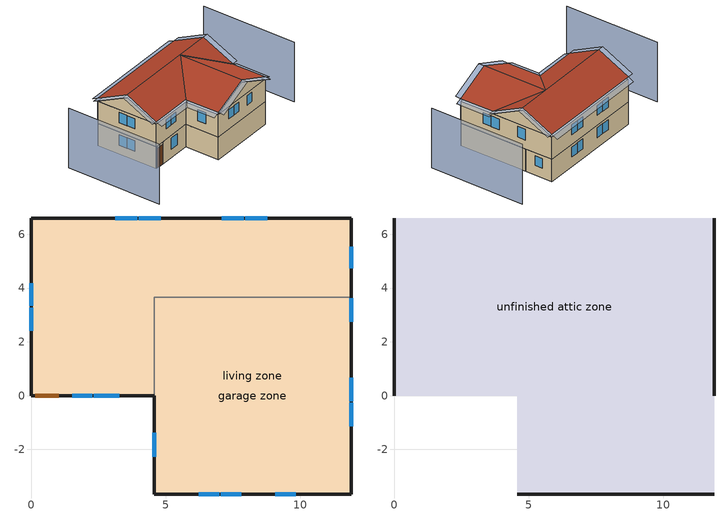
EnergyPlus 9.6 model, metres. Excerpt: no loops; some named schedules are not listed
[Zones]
garage zone
 floor foundation (FloorFndGrndUnfinSlab): 4.57,-3.66 4.57,3.66 11.89,3.66 11.89,-3.66 z0
 wall outside (WallExtUninsUnfin): 4.57,0 4.57,-3.66 11.89,-3.66 11.89,3.66 z0:2.44
 wall to living zone (WallIntFinInsUnfin Reversed): 11.89,3.66 4.57,3.66 4.57,0 z0:2.44
living zone
 floor to garage zone (FloorFinInsUnfin): 11.89,3.66 11.89,-3.66 4.57,-3.66 4.57,3.66 z2.44
 floor foundation (FloorFndGrndFinSlab): 0,0 0,6.6 11.89,6.6 11.89,3.66 4.57,3.66 4.57,0 z0
 wall outside (WallExtInsFin): 11.89,3.66 11.89,6.6 0,6.6 0,0 0.13,0 1.05,0 4.57,0 z0:2.44; 0,6.6 0,0 4.57,0 4.57,-3.66 11.89,-3.66 11.89,6.6 0,6.6 z2.44:4.88
 window (WindowConstruction): 11.89,4.73 11.89,5.53 / 8.76,6.6 7.96,6.6 / 7.89,6.6 7.09,6.6 / 4.8,6.6 3.99,6.6 / 3.93,6.6 3.12,6.6 z1.06:2.13; 2.36,0 3.26,0 z0.92:2.13; 0,4.18 0,3.33 / 0,3.27 0,2.42 z3.44:4.57; 8.76,6.6 7.96,6.6 / 7.89,6.6 7.09,6.6 / 4.8,6.6 3.99,6.6 / 3.93,6.6 3.12,6.6 z3.5:4.57; 11.89,-1.13 11.89,-0.27 / 11.89,-0.21 11.89,0.66 / 11.89,2.75 11.89,3.62 z3.42:4.57; 6.22,-3.66 6.98,-3.66 / 7.04,-3.66 7.8,-3.66 / 9.07,-3.66 9.83,-3.66 z3.56:4.57; 4.57,-1.38 4.57,-2.28 z3.38:4.57; 1.52,0 2.26,0 / 2.32,0 3.05,0 z3.6:4.57; 0,4.18 0,3.33 / 0,3.27 0,2.42 z1:2.13
 door (Door): 0.15,0 1.02,0 z0:2.13
unfinished attic zone
 floor to living zone (FloorFinInsUnfinAttic): 11.89,6.6 11.89,0 0,0 0,6.6 z4.88; 4.57,-3.66 4.57,0 11.89,0 11.89,-3.66 z4.88
 wall outside (WallExtUninsUnfin): 0,3.3,6.53 0,6.6,4.88 0,0,4.88; 11.89,3.3,6.53 11.89,0,4.88 11.89,6.6,4.88; 4.57,-3.66,4.88 11.89,-3.66,4.88 8.23,-3.66,6.52
 roof outside (RoofUnfinInsExt): 0,3.3,6.83 11.89,3.3,6.83 11.89,6.6,5.18 0,6.6,5.18; 4.57,0,5.15 4.57,-3.66,5.15 8.23,-3.66,6.79 8.23,3.28,6.79; 11.89,0,5.15 8.23,3.28,6.79 8.23,-3.66,6.79 11.89,-3.66,5.15; 0,3.3,6.83 0,0,5.18 4.57,0,5.18 8.23,3.28,6.82 11.89,0,5.18 11.89,3.3,6.83
shading: -4.57,6.6 -4.57,-3.66 / 16.46,-3.66 16.46,6.6 z0:6.53; 11.89,4.73 11.89,5.53 / 8.76,6.6 7.96,6.6 / 7.89,6.6 7.09,6.6 / 4.8,6.6 3.99,6.6 / 3.93,6.6 3.12,6.6 z1.06:2.13; 2.36,0 3.26,0 z0.92:2.13; 0,4.18 0,3.33 / 0,3.27 0,2.42 z3.44:4.57; 8.76,6.6 7.96,6.6 / 7.89,6.6 7.09,6.6 / 4.8,6.6 3.99,6.6 / 3.93,6.6 3.12,6.6 z3.5:4.57; 11.89,-1.13 11.89,-0.27 / 11.89,-0.21 11.89,0.66 / 11.89,2.75 11.89,3.62 z3.42:4.57; 6.22,-3.66 6.98,-3.66 / 7.04,-3.66 7.8,-3.66 / 9.07,-3.66 9.83,-3.66 z3.56:4.57; 4.57,-1.38 4.57,-2.28 z3.38:4.57; 1.52,0 2.26,0 / 2.32,0 3.05,0 z3.6:4.57; 0,4.18 0,3.33 / 0,3.27 0,2.42 z1:2.13; -0.61,6.6,5.18 -0.61,3.3,6.83 0,3.3,6.83 0,6.6,5.18; 12.5,3.3,6.83 12.5,6.6,5.18 11.89,6.6,5.18 11.89,3.3,6.83; 11.89,7.21,4.88 0,7.21,4.88 0,6.6,5.18 11.89,6.6,5.18; 3.96,0,4.88 3.96,-3.66,4.88 4.57,-3.66,5.15 4.57,0,5.15; 4.57,-4.27,5.15 8.23,-4.27,6.79 8.23,-3.66,6.79 4.57,-3.66,5.15; 12.5,-3.66,4.88 12.5,0,4.88 11.89,0,5.15 11.89,-3.66,5.15; 8.23,-4.27,6.79 11.89,-4.27,5.15 11.89,-3.66,5.15 8.23,-3.66,6.79; -0.61,3.3,6.83 -0.61,0,5.18 0,0,5.18 0,3.3,6.83; 0,-0.61,4.88 4.57,-0.61,4.88 4.57,0,5.18 0,0,5.18; 12.5,0,5.18 12.5,3.3,6.83 11.89,3.3,6.83 11.89,0,5.18
[Building]
Building 1: North Axis {deg}=270; Terrain=Suburbs
[Site:Location]
Denver-Aurora-Buckley AFB: Latitude {deg}=39.72; Longitude {deg}=-104.75; Time Zone {hr}=-7; Elevation {m}=1726
[Site:GroundTemperature:Deep]
16.823, 16.823, 16.823, 16.823, 16.823, 16.823, 16.823, 16.823, 16.823, 16.823, 16.823, 16.823
[Site:WaterMainsTemperature]
Calculation Method=Correlation; Annual Average Outdoor Air Temperature {C}=16.823; Maximum Difference In Monthly Average Outdoor Air Temperatures {deltaC}=7.03978
[Material] Roughness=Rough
Name | Thickness {m} | Conductivity {W/m-K} | Density {kg/m3} | Specific Heat {J/kg-K} | Thermal Absorptance | Solar Absorptance | Visible Absorptance
Concrete 4.0 in. | 0.1016 | 1.803125 | 2242.8 | 837.4 | 0.9 | 0.7 | 0.7
DoorMaterial | 0.04445 | 0.0612267 | 512.64 | 1214.23 | 0.82 | 0.3 | 0.3
Drywall 0.5 in. | 0.0127 | 0.160291 | 801 | 837.4 | 0.9 | 0.5 | 0.1
Floor Covering | 0.0127 | 0.0433444 | 54.468 | 1339.84 | 0.9 | 0.9 | 0.7
FloorFinStudAndAirFloor | 0.1397 | 0.557395 | 67.691 | 1210.98 | 0.9 | 0.5 | 0.9
FloorIns | 0.1397 | 1.90491 | 67.691 | 1210.98 | 0.82 | 0.3 | 0.3
FloorUAAdditionalCeilingIns | 0.050038 | 0.060696 | 16.02 | 1046.75 | 0.9 | 0.7 | 0.7
FloorUATrussandIns | 0.0889 | 0.0634876 | 50.7834 | 1165.1 | 0.9 | 0.5 | 0.9
FootingMaterial; FootingMaterial 1 | 0.2032 | 1.803125 | 2242.8 | 837.4 | 0.9 | 0.7 | 0.7
res furniture material living space|story 2 | 0.1524 | 0.115458 | 640.8 | 1214.23 | 0.9 | 0.6 | 0.1
RoofSheathing | 0.01905 | 0.115458 | 512.64 | 1214.23 | 0.82 | 0.3 | 0.3
RoofUARoofIns | 0.18415 | 8.02397 | 37.0049 | 1207.88 | 0.88 | 0.8 | 0.88
Stucco&#44 Light | 0.0254 | 0.649125 | 1281.6 | 879.27 | 0.45 | 0.75 | 0.75
Tile&#44 Clay or Ceramic | 0.009525 | 0.162714 | 1121.4 | 1465.45 | 0.88 | 0.8 | 0.8
WallSheathing | 0.0127 | 0.115458 | 512.64 | 1214.23 | 0.82 | 0.3 | 0.3
WallStudAndCavity | 0.0889 | 0.343633 | 129.063 | 1212.76 | 0.45 | 0.75 | 0.45
WallStudAndCavity 1 | 0.0889 | 0.346661 | 129.063 | 1212.76 | 0.82 | 0.3 | 0.82
WallStudAndCavity 2 | 0.0889 | 0.399262 | 83.0341 | 1211.67 | 0.45 | 0.75 | 0.45
WallStudAndCavity 3 | 0.0889 | 0.397942 | 83.0341 | 1211.67 | 0.82 | 0.3 | 0.3
Wood Floor | 0.015875 | 0.115458 | 544.68 | 1214.23 | 0.9 | 0.7 | 0.7
[WindowMaterial:SimpleGlazingSystem]
WindowMaterial: U-Factor {W/m2-K}=2.78222; Solar Heat Gain Coefficient=0.56
[Construction]
Door: DoorMaterial
FloorFinInsUnfin: FloorIns, RoofSheathing, Wood Floor, Floor Covering
FloorFinInsUnfinAttic: Drywall 0.5 in., FloorUATrussandIns, FloorUAAdditionalCeilingIns
FloorFinUninsFin Reversed: Floor Covering, Wood Floor, RoofSheathing, FloorFinStudAndAirFloor, Drywall 0.5 in.
FloorFndGrndFinSlab: Concrete 4.0 in., Floor Covering
FloorFndGrndUnfinSlab: Concrete 4.0 in.
FootingConstruction: FootingMaterial
FootingConstruction 1: FootingMaterial 1
res furniture construction garage space; res furniture construction living space; res furniture construction living space|story 2: res furniture material living space|story 2
RoofUnfinInsExt: Tile&#44 Clay or Ceramic, RoofSheathing, RoofUARoofIns
WallExtInsFin: Stucco&#44 Light, WallSheathing, WallStudAndCavity, Drywall 0.5 in.
WallExtUninsUnfin: Stucco&#44 Light, WallSheathing, WallStudAndCavity 2
WallIntFinInsUnfin Reversed: WallStudAndCavity 1, WallSheathing
WallIntFinUninsFin: WallStudAndCavity 3, Drywall 0.5 in.
WindowConstruction: WindowMaterial
[Zone] Multiplier=1; Part of Total Floor Area=Yes
Name | Floor Area {m2}
garage zone; unfinished attic zone
living zone | 157.006
[InternalMass]
Name | Construction | Zone or ZoneList | Surface Area {m2}
res furniture mass garage space | res furniture construction garage space | garage zone | 5.35122
Merged Surface 14 - Surface 15 | FloorFinUninsFin Reversed | living zone | 51.747
living space Partition | WallIntFinUninsFin | living zone | 51.747
living space|story 2 Partition | WallIntFinUninsFin | living zone | 105.259
res furniture mass living space | res furniture construction living space | living zone | 20.6988
res furniture mass living space|story 2 | res furniture construction living space|story 2 | living zone | 42.1037
[Foundation:Kiva] Wall Height Above Grade {m}=0.2032; Wall Depth Below Slab {m}=0.2032
Name | Footing Wall Construction
Foundation Kiva 1 | FootingConstruction
Foundation Kiva 2 | FootingConstruction 1
[Foundation:Kiva:Settings]
Soil Conductivity {W/m-K}=1.731; Soil Density {kg/m3}=1842.3; Soil Specific Heat {J/kg-K}=418.7; Ground Solar Absorptivity=0.9; Ground Thermal Absorptivity=0.9; Ground Surface Roughness {m}=0.03; Far-Field Width {m}=40; Deep-Ground Boundary Condition=ZeroFlux; Deep-Ground Depth {m}=40; Minimum Cell Dimension {m}=0.02; Maximum Cell Growth Coefficient=1.5; Simulation Timestep=Hourly
[SurfaceProperty:ExposedFoundationPerimeter] Exposed Perimeter Calculation Method=TotalExposedPerimeter
Name | Total Exposed Perimeter {m}
Surface 1 | 18.288
Surface 7 | 26.0096
[People] Zone or ZoneList or Space or SpaceList=living zone; Number of People Schedule=occupants; Number of People Calculation Method=People; Fraction Radiant=0.319734; Sensible Heat Fraction=0.573; Activity Level Schedule=res occupants activity schedule; Carbon Dioxide Generation Rate {m3/s-W}=0; Enable ASHRAE 55 Comfort Warnings=No; Mean Radiant Temperature Calculation Type=ZoneAveraged
Name | Number of People
res occupants|living space | 1.31834
res occupants|living space|story 2 | 2.68166
[Lights] Design Level Calculation Method=LightingLevel; Return Air Fraction=0; Fraction Radiant=0.6; Fraction Visible=0.2; Fraction Replaceable=1
Name | Zone or ZoneList or Space or SpaceList | Schedule | Lighting Level {W}
res lighting garage garage space | garage zone | lighting_garage | 4.07527
res lighting interior living space | living zone | lighting_interior | 76.1582
res lighting interior living space|story 2 | living zone | lighting_interior | 154.914
[ElectricEquipment] Design Level Calculation Method=EquipmentLevel
Name | Zone or ZoneList or Space or SpaceList | Schedule | Design Level {W} | Fraction Latent | Fraction Radiant | Fraction Lost
res extra refrig | garage zone | res extra refrig schedule | 71.6774 | 0 | 0 | 0
res cd electric | living zone | clothes_dryer | 632.323 | 0 | 0.6 | 0
res ceil fan | living zone | ceiling_fan | 21.9264 | 0 | 0.558 | 0
res cw | living zone | clothes_washer_power | 927.866 | 0 | 0.48 | 0.2
res infil_1 bath fan; res infil_1 house fan; res infil_1 range fan | living zone | Always On Discrete | 0 | 0 | 0 | 1
res misc plug loads|living space | living zone | plug_loads | 364.206 | 0.021 | 0.558 | 0.049
res misc plug loads|living space|story 2 | living zone | plug_loads | 740.836 | 0.021 | 0.558 | 0.049
res range electric | living zone | cooking_range | 295.568 | 0.3 | 0.24 | 0.3
res refrig | living zone | res refrig schedule | 65.0889 | 0 | 0 | 0
[OtherEquipment] Zone or ZoneList or Space or SpaceList=living zone; Design Level Calculation Method=EquipmentLevel
Name | Fuel Type | Schedule | Design Level {W} | Fraction Latent | Fraction Radiant | Fraction Lost
res bath | None | baths | 3473.96 | 0 | 0 | 0
res cd gas | NaturalGas | clothes_dryer | 8400.87 | 0.05 | 0.06 | 0.85
res hot water distribution | None | showers | 2701.76 | 0 | 0 | 0
res range gas | NaturalGas | cooking_range | 3085.15 | 0.2 | 0.18 | 0.5
res shower | None | showers | 4325.34 | 0.487295 | 0 | 0
res sink | None | sinks | 674.535 | 0.312529 | 0 | 0
[ZoneInfiltration:DesignFlowRate] Zone or ZoneList=living zone; Schedule=Always On Discrete; Design Flow Rate Calculation Method=Flow/Zone; Design Flow Rate {m3/s}=0
res infil_1 flow; res nv_1 flow
[ZoneInfiltration:EffectiveLeakageArea] Schedule=Always On Discrete
Name | Zone | Effective Air Leakage Area {cm2} | Stack Coefficient | Wind Coefficient
res infil|garage space | garage zone | 272.013 | 0.000129067 | 4.38083e-05
res infil|unfinished attic space | unfinished attic zone | 3505.13 | 0.000135919 | 4.09093e-05
[Exterior:Lights]
res lighting exterior: Schedule=lighting_exterior; Design Level {W}=7.51886
[EnergyManagementSystem:Sensor]
Name | Output:Variable or Output:Meter | Output:Variable or Output:Meter Index Key
res_af_vw_s | Site Wind Speed
res_infil_1_bath_sch_s | Schedule Value | res mv_1 bath exhaust schedule
res_infil_1_dryer_sch_s | Schedule Value | clothes_dryer_exhaust
res_infil_1_range_sch_s | Schedule Value | res mv_1 range exhaust schedule
res_infil_1_wh_sch_s | Schedule Value | Always On Discrete
res_nv_1_nva_s | Schedule Value | res nv_1 avail schedule
res_nv_1_sp_s | Schedule Value | res nv_1 temp schedule
res_nv_pb_s | Site Outdoor Air Barometric Pressure
res_nv_wt_s | Site Outdoor Air Humidity Ratio
res_shower_mixsp | Schedule Value | fixtures temperature schedule
[EnergyManagementSystem:Actuator]
Name | Actuated Component Unique | Actuated Component Type | Actuated Component Control Type
res_infil_1_bath_fan_act | res infil_1 bath fan | ElectricEquipment | Electricity Rate
res_infil_1_flow_act | res infil_1 flow | Zone Infiltration | Air Exchange Flow Rate
res_infil_1_house_fan_act | res infil_1 house fan | ElectricEquipment | Electricity Rate
res_infil_1_range_fan_act | res infil_1 range fan | ElectricEquipment | Electricity Rate
res_nv_1_flow_act | res nv_1 flow | Zone Infiltration | Air Exchange Flow Rate
[EnergyManagementSystem:ProgramCallingManager]
res af_1 program calling manager: BeginTimestepBeforePredictor; res_infil_1_program; res_nv_1_program
res boiler gas pump program calling manager: EndOfSystemTimestepBeforeHVACReporting; res_boiler_gas_pumps_program
res shower sag: EndOfSystemTimestepAfterHVACReporting; res_shower_sag
[EnergyManagementSystem:Program]
res_boiler_gas_pumps_program: Set unit_1_pumps_h = res_boiler_gas_hydronic_pump_s
res_infil_1_program: Set p_m = 0.14; Set p_s = 0.22; Set s_m = 270; Set s_s = 370; Set z_m = 9.99744; Set z_s = 4.8768; Set f_t = (((s_m/z_m)^p_m)*((z_s/s_s)^p_s)); Set Tdiff = res_af_1_tin_s-res_af_1_tt_s; Set dT = @Abs Tdiff; Set c = 0.0833; Set Cs = 0.103; Set Cw = 0.1484; Set n = 0.65; Set sft = (f_t*0.7000000000000001); Set temp1 = ((c*Cw)*((sft*res_af_vw_s)^(2*n)))^2; Set Qn = (((c*Cs*(dT^n))^2)+temp1)^0.5; Set Tdiff = res_af_1_tin_s-res_af_1_tt_s; Set QWHV = res_infil_1_wh_sch_s*0.0; Set Qrange = res_infil_1_range_sch_s*0.0472; Set Qdryer = res_infil_1_dryer_sch_s*0.0472; Set Qbath = res_infil_1_bath_sch_s*0.0472; Set QductsOut = 0; Set QductsIn = 0; Set Qout = Qrange+Qbath+Qdryer+QductsOut; Set Qin = QWHV+QductsIn; Set faneff_wh = 1; Set res_infil_1_house_fan_act = (QWHV*300)/faneff_wh*0; Set faneff_sp = 0.4719474432000001; Set res_infil_1_range_fan_act = (Qrange*300)/faneff_sp; Set res_infil_1_bath_fan_act = (Qbath*300)/faneff_sp; Set Qfan = (@Max Qout Qin); If Qfan > 0; Set Qavg = ((Qout + Qin) / 2.0); If ((@Abs (Qout - Qavg)) / Qavg) <= 0.1; Set phi = 1; Else; Set phi = (Qn / (Qn + Qfan)); EndIf; Set Qinf_adj = phi * Qn; Else; Set Qinf_adj = Qn; EndIf; Set res_infil_1_flow_act = Qfan + Qinf_adj
res_nv_1_program: Set Tdiff = res_af_1_tin_s-res_af_1_tt_s; Set dT = (@Abs Tdiff); Set pt = (@RhFnTdbWPb res_af_1_tt_s res_nv_wt_s res_nv_pb_s); Set NVA = 8146.6898816370785; Set Cs = 0.00017926040778923255; Set Cw = 8.70903777141566e-05; Set MNV = 2.1269098106880002; Set MHR = 0.0115; Set MRH = 0.7; Set temp1 = (res_nv_1_nva_s*NVA); Set SGNV = temp1*((((Cs*dT)+(Cw*(res_af_vw_s^2)))^0.5)/1000); If (res_nv_wt_s<MHR) && (pt<MRH) && (res_af_1_tin_s>res_nv_1_sp_s); Set temp2 = (res_af_1_tin_s-res_nv_1_sp_s); Set NVadj1 = temp2/(res_af_1_tin_s-res_af_1_tt_s); Set NVadj2 = (@Min NVadj1 1); Set NVadj3 = (@Max NVadj2 0); Set NVadj = SGNV*NVadj3; Set res_nv_1_flow_act = (@Min NVadj MNV); Else; Set res_nv_1_flow_act = 0; EndIf
res_shower_sag: If res_shower_vol > 0; Set ShowerTime=SystemTimeStep; Else; Set ShowerTime=0; EndIf; If (res_shower_vol > 0) && (res_shower_mixsp > res_shower_tout); Set ShowerSag=SystemTimeStep; Set ShowerE=res_shower_vol*4141170*(res_shower_mixsp-res_shower_tout); Else; Set ShowerSag=0; Set ShowerE=0; EndIf
[EnergyManagementSystem:OutputVariable] Type of Data in Variable=Summed; Update Frequency=SystemTimestep
Name | EMS Variable | EMS Program or Subroutine | Units
res boiler gas htg pump:Pumps:Electricity | unit_1_pumps_h | res_boiler_gas_pumps_program | J
Shower Draw Time|unit 1 | ShowerTime | res_shower_sag | hr
Unmet Shower Energy|unit 1 | ShowerE | res_shower_sag | J
Unmet Shower Time|unit 1 | ShowerSag | res_shower_sag | hr
[Schedule:Day:Interval]
res extra refrig schedule allday1: No, 01:00, 0.610949, 02:00, 0.595675, 03:00, 0.580401, 04:00, 0.565128, 06:00, 0.549854, 07:00, 0.580401, 08:00, 0.610949, 10:00, 0.626223, 12:00, 0.610949, 15:00, 0.641496, 16:00, 0.626223, 17:00, 0.672044, 18:00, 0.733139, 19:00, 0.763686, 20:00, 0.733139, 21:00, 0.717865, 22:00, 0.702591, 23:00, 0.672044, 24:00, 0.687318
res extra refrig schedule allday2: No, 01:00, 0.609489, 02:00, 0.594252, 03:00, 0.579015, 04:00, 0.563777, 06:00, 0.54854, 07:00, 0.579015, 08:00, 0.609489, 10:00, 0.624726, 12:00, 0.609489, 15:00, 0.639964, 16:00, 0.624726, 17:00, 0.670438, 18:00, 0.731387, 19:00, 0.761861, 20:00, 0.731387, 21:00, 0.71615, 22:00, 0.700912, 23:00, 0.670438, 24:00, 0.685675
res extra refrig schedule allday3; res extra refrig schedule allday4; res extra refrig schedule allday5: No, 01:00, 0.791241, 02:00, 0.77146, 03:00, 0.751679, 04:00, 0.731898, 06:00, 0.712117, 07:00, 0.751679, 08:00, 0.791241, 10:00, 0.811022, 12:00, 0.791241, 15:00, 0.830803, 16:00, 0.811022, 17:00, 0.870365, 18:00, 0.949489, 19:00, 0.989051, 20:00, 0.949489, 21:00, 0.929708, 22:00, 0.909927, 23:00, 0.870365, 24:00, 0.890146
res extra refrig schedule allday6; res extra refrig schedule allday7; res extra refrig schedule allday8; res extra refrig schedule allday9: No, 01:00, 0.8, 02:00, 0.78, 03:00, 0.76, 04:00, 0.74, 06:00, 0.72, 07:00, 0.76, 08:00, 0.8, 10:00, 0.82, 12:00, 0.8, 15:00, 0.84, 16:00, 0.82, 17:00, 0.88, 18:00, 0.96, 19:00, 1, 20:00, 0.96, 21:00, 0.94, 22:00, 0.92, 23:00, 0.88, 24:00, 0.9
res extra refrig schedule allday10: No, 01:00, 0.679562, 02:00, 0.662573, 03:00, 0.645584, 04:00, 0.628595, 06:00, 0.611606, 07:00, 0.645584, 08:00, 0.679562, 10:00, 0.696551, 12:00, 0.679562, 15:00, 0.71354, 16:00, 0.696551, 17:00, 0.747518, 18:00, 0.815474, 19:00, 0.849453, 20:00, 0.815474, 21:00, 0.798485, 22:00, 0.781496, 23:00, 0.747518, 24:00, 0.764507
res extra refrig schedule allday11: No, 01:00, 0.675182, 02:00, 0.658303, 03:00, 0.641423, 04:00, 0.624544, 06:00, 0.607664, 07:00, 0.641423, 08:00, 0.675182, 10:00, 0.692062, 12:00, 0.675182, 15:00, 0.708942, 16:00, 0.692062, 17:00, 0.742701, 18:00, 0.810219, 19:00, 0.843978, 20:00, 0.810219, 21:00, 0.793339, 22:00, 0.77646, 23:00, 0.742701, 24:00, 0.75958
res extra refrig schedule allday12: No, 01:00, 0.613869, 02:00, 0.598522, 03:00, 0.583175, 04:00, 0.567828, 06:00, 0.552482, 07:00, 0.583175, 08:00, 0.613869, 10:00, 0.629215, 12:00, 0.613869, 15:00, 0.644562, 16:00, 0.629215, 17:00, 0.675255, 18:00, 0.736642, 19:00, 0.767336, 20:00, 0.736642, 21:00, 0.721296, 22:00, 0.705949, 23:00, 0.675255, 24:00, 0.690602
Schedule Day 13; res extra refrig schedule winter design; Schedule Day 8; res refrig schedule winter design: No, 24:00, 0
res extra refrig schedule summer design; res refrig schedule summer design: No, 24:00, 1
res refrig schedule allday1; res refrig schedule allday12: No, 01:00, 0.610949, 02:00, 0.595675, 03:00, 0.580401, 04:00, 0.565128, 06:00, 0.549854, 07:00, 0.580401, 08:00, 0.610949, 10:00, 0.626223, 12:00, 0.610949, 15:00, 0.641496, 16:00, 0.626223, 17:00, 0.672044, 18:00, 0.733139, 19:00, 0.763686, 20:00, 0.733139, 21:00, 0.717865, 22:00, 0.702591, 23:00, 0.672044, 24:00, 0.626223
res refrig schedule allday2: No, 01:00, 0.609489, 02:00, 0.594252, 03:00, 0.579015, 04:00, 0.563777, 06:00, 0.54854, 07:00, 0.579015, 08:00, 0.609489, 10:00, 0.624726, 12:00, 0.609489, 15:00, 0.639964, 16:00, 0.624726, 17:00, 0.670438, 18:00, 0.731387, 19:00, 0.761861, 20:00, 0.731387, 21:00, 0.71615, 22:00, 0.700912, 23:00, 0.670438, 24:00, 0.624726
res refrig schedule allday3; res refrig schedule allday4; res refrig schedule allday5: No, 01:00, 0.791241, 02:00, 0.77146, 03:00, 0.751679, 04:00, 0.731898, 06:00, 0.712117, 07:00, 0.751679, 08:00, 0.791241, 10:00, 0.811022, 12:00, 0.791241, 15:00, 0.830803, 16:00, 0.811022, 17:00, 0.870365, 18:00, 0.949489, 19:00, 0.989051, 20:00, 0.949489, 21:00, 0.929708, 22:00, 0.909927, 23:00, 0.870365, 24:00, 0.811022
res refrig schedule allday6; res refrig schedule allday7; res refrig schedule allday8; res refrig schedule allday9: No, 01:00, 0.8, 02:00, 0.78, 03:00, 0.76, 04:00, 0.74, 06:00, 0.72, 07:00, 0.76, 08:00, 0.8, 10:00, 0.82, 12:00, 0.8, 15:00, 0.84, 16:00, 0.82, 17:00, 0.88, 18:00, 0.96, 19:00, 1, 20:00, 0.96, 21:00, 0.94, 22:00, 0.92, 23:00, 0.88, 24:00, 0.82
res refrig schedule allday10: No, 01:00, 0.679562, 02:00, 0.662573, 03:00, 0.645584, 04:00, 0.628595, 06:00, 0.611606, 07:00, 0.645584, 08:00, 0.679562, 10:00, 0.696551, 12:00, 0.679562, 15:00, 0.71354, 16:00, 0.696551, 17:00, 0.747518, 18:00, 0.815474, 19:00, 0.849453, 20:00, 0.815474, 21:00, 0.798485, 22:00, 0.781496, 23:00, 0.747518, 24:00, 0.696551
res refrig schedule allday11: No, 01:00, 0.675182, 02:00, 0.658303, 03:00, 0.641423, 04:00, 0.624544, 06:00, 0.607664, 07:00, 0.641423, 08:00, 0.675182, 10:00, 0.692062, 12:00, 0.675182, 15:00, 0.708942, 16:00, 0.692062, 17:00, 0.742701, 18:00, 0.810219, 19:00, 0.843978, 20:00, 0.810219, 21:00, 0.793339, 22:00, 0.77646, 23:00, 0.742701, 24:00, 0.692062
[Schedule:Week:Daily]
res extra refrig schedule Week Rule - Jan1-Jan28: res extra refrig schedule allday1, res extra refrig schedule allday1, res extra refrig schedule allday1, res extra refrig schedule allday1, res extra refrig schedule allday1, res extra refrig schedule allday1, res extra refrig schedule allday1, Schedule Day 13, res extra refrig schedule summer design, res extra refrig schedule winter design, Schedule Day 13, Schedule Day 13
res extra refrig schedule Week Rule - Jan29-Feb4: res extra refrig schedule allday1, res extra refrig schedule allday1, res extra refrig schedule allday1, res extra refrig schedule allday2, res extra refrig schedule allday2, res extra refrig schedule allday2, res extra refrig schedule allday2, Schedule Day 13, res extra refrig schedule summer design, res extra refrig schedule winter design, Schedule Day 13, Schedule Day 13
res extra refrig schedule Week Rule - Feb5-Feb25: res extra refrig schedule allday2, res extra refrig schedule allday2, res extra refrig schedule allday2, res extra refrig schedule allday2, res extra refrig schedule allday2, res extra refrig schedule allday2, res extra refrig schedule allday2, Schedule Day 13, res extra refrig schedule summer design, res extra refrig schedule winter design, Schedule Day 13, Schedule Day 13
res extra refrig schedule Week Rule - Feb26-Mar4: res extra refrig schedule allday2, res extra refrig schedule allday2, res extra refrig schedule allday2, res extra refrig schedule allday3, res extra refrig schedule allday3, res extra refrig schedule allday3, res extra refrig schedule allday3, Schedule Day 13, res extra refrig schedule summer design, res extra refrig schedule winter design, Schedule Day 13, Schedule Day 13
res extra refrig schedule Week Rule - Mar5-Mar25: res extra refrig schedule allday3, res extra refrig schedule allday3, res extra refrig schedule allday3, res extra refrig schedule allday3, res extra refrig schedule allday3, res extra refrig schedule allday3, res extra refrig schedule allday3, Schedule Day 13, res extra refrig schedule summer design, res extra refrig schedule winter design, Schedule Day 13, Schedule Day 13
res extra refrig schedule Week Rule - Mar26-Apr1: res extra refrig schedule allday3, res extra refrig schedule allday3, res extra refrig schedule allday3, res extra refrig schedule allday3, res extra refrig schedule allday3, res extra refrig schedule allday3, res extra refrig schedule allday4, Schedule Day 13, res extra refrig schedule summer design, res extra refrig schedule winter design, Schedule Day 13, Schedule Day 13
res extra refrig schedule Week Rule - Apr2-Apr29: res extra refrig schedule allday4, res extra refrig schedule allday4, res extra refrig schedule allday4, res extra refrig schedule allday4, res extra refrig schedule allday4, res extra refrig schedule allday4, res extra refrig schedule allday4, Schedule Day 13, res extra refrig schedule summer design, res extra refrig schedule winter design, Schedule Day 13, Schedule Day 13
res extra refrig schedule Week Rule - Apr30-May6: res extra refrig schedule allday4, res extra refrig schedule allday5, res extra refrig schedule allday5, res extra refrig schedule allday5, res extra refrig schedule allday5, res extra refrig schedule allday5, res extra refrig schedule allday5, Schedule Day 13, res extra refrig schedule summer design, res extra refrig schedule winter design, Schedule Day 13, Schedule Day 13
res extra refrig schedule Week Rule - May7-May27: res extra refrig schedule allday5, res extra refrig schedule allday5, res extra refrig schedule allday5, res extra refrig schedule allday5, res extra refrig schedule allday5, res extra refrig schedule allday5, res extra refrig schedule allday5, Schedule Day 13, res extra refrig schedule summer design, res extra refrig schedule winter design, Schedule Day 13, Schedule Day 13
res extra refrig schedule Week Rule - May28-Jun3: res extra refrig schedule allday5, res extra refrig schedule allday5, res extra refrig schedule allday5, res extra refrig schedule allday5, res extra refrig schedule allday6, res extra refrig schedule allday6, res extra refrig schedule allday6, Schedule Day 13, res extra refrig schedule summer design, res extra refrig schedule winter design, Schedule Day 13, Schedule Day 13
res extra refrig schedule Week Rule - Jun4-Jun24: res extra refrig schedule allday6, res extra refrig schedule allday6, res extra refrig schedule allday6, res extra refrig schedule allday6, res extra refrig schedule allday6, res extra refrig schedule allday6, res extra refrig schedule allday6, Schedule Day 13, res extra refrig schedule summer design, res extra refrig schedule winter design, Schedule Day 13, Schedule Day 13
res extra refrig schedule Week Rule - Jun25-Jul1: res extra refrig schedule allday6, res extra refrig schedule allday6, res extra refrig schedule allday6, res extra refrig schedule allday6, res extra refrig schedule allday6, res extra refrig schedule allday6, res extra refrig schedule allday7, Schedule Day 13, res extra refrig schedule summer design, res extra refrig schedule winter design, Schedule Day 13, Schedule Day 13
res extra refrig schedule Week Rule - Jul2-Jul29: res extra refrig schedule allday7, res extra refrig schedule allday7, res extra refrig schedule allday7, res extra refrig schedule allday7, res extra refrig schedule allday7, res extra refrig schedule allday7, res extra refrig schedule allday7, Schedule Day 13, res extra refrig schedule summer design, res extra refrig schedule winter design, Schedule Day 13, Schedule Day 13
res extra refrig schedule Week Rule - Jul30-Aug5: res extra refrig schedule allday7, res extra refrig schedule allday7, res extra refrig schedule allday8, res extra refrig schedule allday8, res extra refrig schedule allday8, res extra refrig schedule allday8, res extra refrig schedule allday8, Schedule Day 13, res extra refrig schedule summer design, res extra refrig schedule winter design, Schedule Day 13, Schedule Day 13
res extra refrig schedule Week Rule - Aug6-Aug26: res extra refrig schedule allday8, res extra refrig schedule allday8, res extra refrig schedule allday8, res extra refrig schedule allday8, res extra refrig schedule allday8, res extra refrig schedule allday8, res extra refrig schedule allday8, Schedule Day 13, res extra refrig schedule summer design, res extra refrig schedule winter design, Schedule Day 13, Schedule Day 13
res extra refrig schedule Week Rule - Aug27-Sep2: res extra refrig schedule allday8, res extra refrig schedule allday8, res extra refrig schedule allday8, res extra refrig schedule allday8, res extra refrig schedule allday8, res extra refrig schedule allday9, res extra refrig schedule allday9, Schedule Day 13, res extra refrig schedule summer design, res extra refrig schedule winter design, Schedule Day 13, Schedule Day 13
res extra refrig schedule Week Rule - Sep3-Sep30: res extra refrig schedule allday9, res extra refrig schedule allday9, res extra refrig schedule allday9, res extra refrig schedule allday9, res extra refrig schedule allday9, res extra refrig schedule allday9, res extra refrig schedule allday9, Schedule Day 13, res extra refrig schedule summer design, res extra refrig schedule winter design, Schedule Day 13, Schedule Day 13
res extra refrig schedule Week Rule - Oct1-Oct28: res extra refrig schedule allday10, res extra refrig schedule allday10, res extra refrig schedule allday10, res extra refrig schedule allday10, res extra refrig schedule allday10, res extra refrig schedule allday10, res extra refrig schedule allday10, Schedule Day 13, res extra refrig schedule summer design, res extra refrig schedule winter design, Schedule Day 13, Schedule Day 13
res extra refrig schedule Week Rule - Oct29-Nov4: res extra refrig schedule allday10, res extra refrig schedule allday10, res extra refrig schedule allday10, res extra refrig schedule allday11, res extra refrig schedule allday11, res extra refrig schedule allday11, res extra refrig schedule allday11, Schedule Day 13, res extra refrig schedule summer design, res extra refrig schedule winter design, Schedule Day 13, Schedule Day 13
res extra refrig schedule Week Rule - Nov5-Nov25: res extra refrig schedule allday11, res extra refrig schedule allday11, res extra refrig schedule allday11, res extra refrig schedule allday11, res extra refrig schedule allday11, res extra refrig schedule allday11, res extra refrig schedule allday11, Schedule Day 13, res extra refrig schedule summer design, res extra refrig schedule winter design, Schedule Day 13, Schedule Day 13
res extra refrig schedule Week Rule - Nov26-Dec2: res extra refrig schedule allday11, res extra refrig schedule allday11, res extra refrig schedule allday11, res extra refrig schedule allday11, res extra refrig schedule allday11, res extra refrig schedule allday12, res extra refrig schedule allday12, Schedule Day 13, res extra refrig schedule summer design, res extra refrig schedule winter design, Schedule Day 13, Schedule Day 13
res extra refrig schedule Week Rule - Dec3-Dec31: res extra refrig schedule allday12, res extra refrig schedule allday12, res extra refrig schedule allday12, res extra refrig schedule allday12, res extra refrig schedule allday12, res extra refrig schedule allday12, res extra refrig schedule allday12, Schedule Day 13, res extra refrig schedule summer design, res extra refrig schedule winter design, Schedule Day 13, Schedule Day 13
res refrig schedule Week Rule - Jan1-Jan28: res refrig schedule allday1, res refrig schedule allday1, res refrig schedule allday1, res refrig schedule allday1, res refrig schedule allday1, res refrig schedule allday1, res refrig schedule allday1, Schedule Day 8, res refrig schedule summer design, res refrig schedule winter design, Schedule Day 8, Schedule Day 8
res refrig schedule Week Rule - Jan29-Feb4: res refrig schedule allday1, res refrig schedule allday1, res refrig schedule allday1, res refrig schedule allday2, res refrig schedule allday2, res refrig schedule allday2, res refrig schedule allday2, Schedule Day 8, res refrig schedule summer design, res refrig schedule winter design, Schedule Day 8, Schedule Day 8
res refrig schedule Week Rule - Feb5-Feb25: res refrig schedule allday2, res refrig schedule allday2, res refrig schedule allday2, res refrig schedule allday2, res refrig schedule allday2, res refrig schedule allday2, res refrig schedule allday2, Schedule Day 8, res refrig schedule summer design, res refrig schedule winter design, Schedule Day 8, Schedule Day 8
res refrig schedule Week Rule - Feb26-Mar4: res refrig schedule allday2, res refrig schedule allday2, res refrig schedule allday2, res refrig schedule allday3, res refrig schedule allday3, res refrig schedule allday3, res refrig schedule allday3, Schedule Day 8, res refrig schedule summer design, res refrig schedule winter design, Schedule Day 8, Schedule Day 8
res refrig schedule Week Rule - Mar5-Mar25: res refrig schedule allday3, res refrig schedule allday3, res refrig schedule allday3, res refrig schedule allday3, res refrig schedule allday3, res refrig schedule allday3, res refrig schedule allday3, Schedule Day 8, res refrig schedule summer design, res refrig schedule winter design, Schedule Day 8, Schedule Day 8
res refrig schedule Week Rule - Mar26-Apr1: res refrig schedule allday3, res refrig schedule allday3, res refrig schedule allday3, res refrig schedule allday3, res refrig schedule allday3, res refrig schedule allday3, res refrig schedule allday4, Schedule Day 8, res refrig schedule summer design, res refrig schedule winter design, Schedule Day 8, Schedule Day 8
res refrig schedule Week Rule - Apr2-Apr29: res refrig schedule allday4, res refrig schedule allday4, res refrig schedule allday4, res refrig schedule allday4, res refrig schedule allday4, res refrig schedule allday4, res refrig schedule allday4, Schedule Day 8, res refrig schedule summer design, res refrig schedule winter design, Schedule Day 8, Schedule Day 8
res refrig schedule Week Rule - Apr30-May6: res refrig schedule allday4, res refrig schedule allday5, res refrig schedule allday5, res refrig schedule allday5, res refrig schedule allday5, res refrig schedule allday5, res refrig schedule allday5, Schedule Day 8, res refrig schedule summer design, res refrig schedule winter design, Schedule Day 8, Schedule Day 8
res refrig schedule Week Rule - May7-May27: res refrig schedule allday5, res refrig schedule allday5, res refrig schedule allday5, res refrig schedule allday5, res refrig schedule allday5, res refrig schedule allday5, res refrig schedule allday5, Schedule Day 8, res refrig schedule summer design, res refrig schedule winter design, Schedule Day 8, Schedule Day 8
res refrig schedule Week Rule - May28-Jun3: res refrig schedule allday5, res refrig schedule allday5, res refrig schedule allday5, res refrig schedule allday5, res refrig schedule allday6, res refrig schedule allday6, res refrig schedule allday6, Schedule Day 8, res refrig schedule summer design, res refrig schedule winter design, Schedule Day 8, Schedule Day 8
res refrig schedule Week Rule - Jun4-Jun24: res refrig schedule allday6, res refrig schedule allday6, res refrig schedule allday6, res refrig schedule allday6, res refrig schedule allday6, res refrig schedule allday6, res refrig schedule allday6, Schedule Day 8, res refrig schedule summer design, res refrig schedule winter design, Schedule Day 8, Schedule Day 8
res refrig schedule Week Rule - Jun25-Jul1: res refrig schedule allday6, res refrig schedule allday6, res refrig schedule allday6, res refrig schedule allday6, res refrig schedule allday6, res refrig schedule allday6, res refrig schedule allday7, Schedule Day 8, res refrig schedule summer design, res refrig schedule winter design, Schedule Day 8, Schedule Day 8
res refrig schedule Week Rule - Jul2-Jul29: res refrig schedule allday7, res refrig schedule allday7, res refrig schedule allday7, res refrig schedule allday7, res refrig schedule allday7, res refrig schedule allday7, res refrig schedule allday7, Schedule Day 8, res refrig schedule summer design, res refrig schedule winter design, Schedule Day 8, Schedule Day 8
res refrig schedule Week Rule - Jul30-Aug5: res refrig schedule allday7, res refrig schedule allday7, res refrig schedule allday8, res refrig schedule allday8, res refrig schedule allday8, res refrig schedule allday8, res refrig schedule allday8, Schedule Day 8, res refrig schedule summer design, res refrig schedule winter design, Schedule Day 8, Schedule Day 8
res refrig schedule Week Rule - Aug6-Aug26: res refrig schedule allday8, res refrig schedule allday8, res refrig schedule allday8, res refrig schedule allday8, res refrig schedule allday8, res refrig schedule allday8, res refrig schedule allday8, Schedule Day 8, res refrig schedule summer design, res refrig schedule winter design, Schedule Day 8, Schedule Day 8
res refrig schedule Week Rule - Aug27-Sep2: res refrig schedule allday8, res refrig schedule allday8, res refrig schedule allday8, res refrig schedule allday8, res refrig schedule allday8, res refrig schedule allday9, res refrig schedule allday9, Schedule Day 8, res refrig schedule summer design, res refrig schedule winter design, Schedule Day 8, Schedule Day 8
res refrig schedule Week Rule - Sep3-Sep30: res refrig schedule allday9, res refrig schedule allday9, res refrig schedule allday9, res refrig schedule allday9, res refrig schedule allday9, res refrig schedule allday9, res refrig schedule allday9, Schedule Day 8, res refrig schedule summer design, res refrig schedule winter design, Schedule Day 8, Schedule Day 8
res refrig schedule Week Rule - Oct1-Oct28: res refrig schedule allday10, res refrig schedule allday10, res refrig schedule allday10, res refrig schedule allday10, res refrig schedule allday10, res refrig schedule allday10, res refrig schedule allday10, Schedule Day 8, res refrig schedule summer design, res refrig schedule winter design, Schedule Day 8, Schedule Day 8
res refrig schedule Week Rule - Oct29-Nov4: res refrig schedule allday10, res refrig schedule allday10, res refrig schedule allday10, res refrig schedule allday11, res refrig schedule allday11, res refrig schedule allday11, res refrig schedule allday11, Schedule Day 8, res refrig schedule summer design, res refrig schedule winter design, Schedule Day 8, Schedule Day 8
res refrig schedule Week Rule - Nov5-Nov25: res refrig schedule allday11, res refrig schedule allday11, res refrig schedule allday11, res refrig schedule allday11, res refrig schedule allday11, res refrig schedule allday11, res refrig schedule allday11, Schedule Day 8, res refrig schedule summer design, res refrig schedule winter design, Schedule Day 8, Schedule Day 8
res refrig schedule Week Rule - Nov26-Dec2: res refrig schedule allday11, res refrig schedule allday11, res refrig schedule allday11, res refrig schedule allday11, res refrig schedule allday11, res refrig schedule allday12, res refrig schedule allday12, Schedule Day 8, res refrig schedule summer design, res refrig schedule winter design, Schedule Day 8, Schedule Day 8
res refrig schedule Week Rule - Dec3-Dec31: res refrig schedule allday12, res refrig schedule allday12, res refrig schedule allday12, res refrig schedule allday12, res refrig schedule allday12, res refrig schedule allday12, res refrig schedule allday12, Schedule Day 8, res refrig schedule summer design, res refrig schedule winter design, Schedule Day 8, Schedule Day 8
res mv_1 bath exhaust schedule Week Rule - Jan1-Jan28: res mv_1 bath exhaust schedule allday1, res mv_1 bath exhaust schedule allday1, res mv_1 bath exhaust schedule allday1, res mv_1 bath exhaust schedule allday1, res mv_1 bath exhaust schedule allday1, res mv_1 bath exhaust schedule allday1, res mv_1 bath exhaust schedule allday1, Schedule Day 19, res mv_1 bath exhaust schedule summer design, res mv_1 bath exhaust schedule winter design, Schedule Day 19, Schedule Day 19
res mv_1 bath exhaust schedule Week Rule - Jan29-Feb4: res mv_1 bath exhaust schedule allday1, res mv_1 bath exhaust schedule allday1, res mv_1 bath exhaust schedule allday1, res mv_1 bath exhaust schedule allday2, res mv_1 bath exhaust schedule allday2, res mv_1 bath exhaust schedule allday2, res mv_1 bath exhaust schedule allday2, Schedule Day 19, res mv_1 bath exhaust schedule summer design, res mv_1 bath exhaust schedule winter design, Schedule Day 19, Schedule Day 19
res mv_1 bath exhaust schedule Week Rule - Feb5-Feb25: res mv_1 bath exhaust schedule allday2, res mv_1 bath exhaust schedule allday2, res mv_1 bath exhaust schedule allday2, res mv_1 bath exhaust schedule allday2, res mv_1 bath exhaust schedule allday2, res mv_1 bath exhaust schedule allday2, res mv_1 bath exhaust schedule allday2, Schedule Day 19, res mv_1 bath exhaust schedule summer design, res mv_1 bath exhaust schedule winter design, Schedule Day 19, Schedule Day 19
res mv_1 bath exhaust schedule Week Rule - Feb26-Mar4: res mv_1 bath exhaust schedule allday2, res mv_1 bath exhaust schedule allday2, res mv_1 bath exhaust schedule allday2, res mv_1 bath exhaust schedule allday3, res mv_1 bath exhaust schedule allday3, res mv_1 bath exhaust schedule allday3, res mv_1 bath exhaust schedule allday3, Schedule Day 19, res mv_1 bath exhaust schedule summer design, res mv_1 bath exhaust schedule winter design, Schedule Day 19, Schedule Day 19
res mv_1 bath exhaust schedule Week Rule - Mar5-Mar25: res mv_1 bath exhaust schedule allday3, res mv_1 bath exhaust schedule allday3, res mv_1 bath exhaust schedule allday3, res mv_1 bath exhaust schedule allday3, res mv_1 bath exhaust schedule allday3, res mv_1 bath exhaust schedule allday3, res mv_1 bath exhaust schedule allday3, Schedule Day 19, res mv_1 bath exhaust schedule summer design, res mv_1 bath exhaust schedule winter design, Schedule Day 19, Schedule Day 19
res mv_1 bath exhaust schedule Week Rule - Mar26-Apr1: res mv_1 bath exhaust schedule allday3, res mv_1 bath exhaust schedule allday3, res mv_1 bath exhaust schedule allday3, res mv_1 bath exhaust schedule allday3, res mv_1 bath exhaust schedule allday3, res mv_1 bath exhaust schedule allday3, res mv_1 bath exhaust schedule allday4, Schedule Day 19, res mv_1 bath exhaust schedule summer design, res mv_1 bath exhaust schedule winter design, Schedule Day 19, Schedule Day 19
res mv_1 bath exhaust schedule Week Rule - Apr2-Apr29: res mv_1 bath exhaust schedule allday4, res mv_1 bath exhaust schedule allday4, res mv_1 bath exhaust schedule allday4, res mv_1 bath exhaust schedule allday4, res mv_1 bath exhaust schedule allday4, res mv_1 bath exhaust schedule allday4, res mv_1 bath exhaust schedule allday4, Schedule Day 19, res mv_1 bath exhaust schedule summer design, res mv_1 bath exhaust schedule winter design, Schedule Day 19, Schedule Day 19
res mv_1 bath exhaust schedule Week Rule - Apr30-May6: res mv_1 bath exhaust schedule allday4, res mv_1 bath exhaust schedule allday5, res mv_1 bath exhaust schedule allday5, res mv_1 bath exhaust schedule allday5, res mv_1 bath exhaust schedule allday5, res mv_1 bath exhaust schedule allday5, res mv_1 bath exhaust schedule allday5, Schedule Day 19, res mv_1 bath exhaust schedule summer design, res mv_1 bath exhaust schedule winter design, Schedule Day 19, Schedule Day 19
res mv_1 bath exhaust schedule Week Rule - May7-May27: res mv_1 bath exhaust schedule allday5, res mv_1 bath exhaust schedule allday5, res mv_1 bath exhaust schedule allday5, res mv_1 bath exhaust schedule allday5, res mv_1 bath exhaust schedule allday5, res mv_1 bath exhaust schedule allday5, res mv_1 bath exhaust schedule allday5, Schedule Day 19, res mv_1 bath exhaust schedule summer design, res mv_1 bath exhaust schedule winter design, Schedule Day 19, Schedule Day 19
res mv_1 bath exhaust schedule Week Rule - May28-Jun3: res mv_1 bath exhaust schedule allday5, res mv_1 bath exhaust schedule allday5, res mv_1 bath exhaust schedule allday5, res mv_1 bath exhaust schedule allday5, res mv_1 bath exhaust schedule allday6, res mv_1 bath exhaust schedule allday6, res mv_1 bath exhaust schedule allday6, Schedule Day 19, res mv_1 bath exhaust schedule summer design, res mv_1 bath exhaust schedule winter design, Schedule Day 19, Schedule Day 19
res mv_1 bath exhaust schedule Week Rule - Jun4-Jun24: res mv_1 bath exhaust schedule allday6, res mv_1 bath exhaust schedule allday6, res mv_1 bath exhaust schedule allday6, res mv_1 bath exhaust schedule allday6, res mv_1 bath exhaust schedule allday6, res mv_1 bath exhaust schedule allday6, res mv_1 bath exhaust schedule allday6, Schedule Day 19, res mv_1 bath exhaust schedule summer design, res mv_1 bath exhaust schedule winter design, Schedule Day 19, Schedule Day 19
res mv_1 bath exhaust schedule Week Rule - Jun25-Jul1: res mv_1 bath exhaust schedule allday6, res mv_1 bath exhaust schedule allday6, res mv_1 bath exhaust schedule allday6, res mv_1 bath exhaust schedule allday6, res mv_1 bath exhaust schedule allday6, res mv_1 bath exhaust schedule allday6, res mv_1 bath exhaust schedule allday7, Schedule Day 19, res mv_1 bath exhaust schedule summer design, res mv_1 bath exhaust schedule winter design, Schedule Day 19, Schedule Day 19
res mv_1 bath exhaust schedule Week Rule - Jul2-Jul29: res mv_1 bath exhaust schedule allday7, res mv_1 bath exhaust schedule allday7, res mv_1 bath exhaust schedule allday7, res mv_1 bath exhaust schedule allday7, res mv_1 bath exhaust schedule allday7, res mv_1 bath exhaust schedule allday7, res mv_1 bath exhaust schedule allday7, Schedule Day 19, res mv_1 bath exhaust schedule summer design, res mv_1 bath exhaust schedule winter design, Schedule Day 19, Schedule Day 19
res mv_1 bath exhaust schedule Week Rule - Jul30-Aug5: res mv_1 bath exhaust schedule allday7, res mv_1 bath exhaust schedule allday7, res mv_1 bath exhaust schedule allday8, res mv_1 bath exhaust schedule allday8, res mv_1 bath exhaust schedule allday8, res mv_1 bath exhaust schedule allday8, res mv_1 bath exhaust schedule allday8, Schedule Day 19, res mv_1 bath exhaust schedule summer design, res mv_1 bath exhaust schedule winter design, Schedule Day 19, Schedule Day 19
res mv_1 bath exhaust schedule Week Rule - Aug6-Aug26: res mv_1 bath exhaust schedule allday8, res mv_1 bath exhaust schedule allday8, res mv_1 bath exhaust schedule allday8, res mv_1 bath exhaust schedule allday8, res mv_1 bath exhaust schedule allday8, res mv_1 bath exhaust schedule allday8, res mv_1 bath exhaust schedule allday8, Schedule Day 19, res mv_1 bath exhaust schedule summer design, res mv_1 bath exhaust schedule winter design, Schedule Day 19, Schedule Day 19
res mv_1 bath exhaust schedule Week Rule - Aug27-Sep2: res mv_1 bath exhaust schedule allday8, res mv_1 bath exhaust schedule allday8, res mv_1 bath exhaust schedule allday8, res mv_1 bath exhaust schedule allday8, res mv_1 bath exhaust schedule allday8, res mv_1 bath exhaust schedule allday9, res mv_1 bath exhaust schedule allday9, Schedule Day 19, res mv_1 bath exhaust schedule summer design, res mv_1 bath exhaust schedule winter design, Schedule Day 19, Schedule Day 19
res mv_1 bath exhaust schedule Week Rule - Sep3-Sep30: res mv_1 bath exhaust schedule allday9, res mv_1 bath exhaust schedule allday9, res mv_1 bath exhaust schedule allday9, res mv_1 bath exhaust schedule allday9, res mv_1 bath exhaust schedule allday9, res mv_1 bath exhaust schedule allday9, res mv_1 bath exhaust schedule allday9, Schedule Day 19, res mv_1 bath exhaust schedule summer design, res mv_1 bath exhaust schedule winter design, Schedule Day 19, Schedule Day 19
res mv_1 bath exhaust schedule Week Rule - Oct1-Oct28: res mv_1 bath exhaust schedule allday10, res mv_1 bath exhaust schedule allday10, res mv_1 bath exhaust schedule allday10, res mv_1 bath exhaust schedule allday10, res mv_1 bath exhaust schedule allday10, res mv_1 bath exhaust schedule allday10, res mv_1 bath exhaust schedule allday10, Schedule Day 19, res mv_1 bath exhaust schedule summer design, res mv_1 bath exhaust schedule winter design, Schedule Day 19, Schedule Day 19
res mv_1 bath exhaust schedule Week Rule - Oct29-Nov4: res mv_1 bath exhaust schedule allday10, res mv_1 bath exhaust schedule allday10, res mv_1 bath exhaust schedule allday10, res mv_1 bath exhaust schedule allday11, res mv_1 bath exhaust schedule allday11, res mv_1 bath exhaust schedule allday11, res mv_1 bath exhaust schedule allday11, Schedule Day 19, res mv_1 bath exhaust schedule summer design, res mv_1 bath exhaust schedule winter design, Schedule Day 19, Schedule Day 19
res mv_1 bath exhaust schedule Week Rule - Nov5-Nov25: res mv_1 bath exhaust schedule allday11, res mv_1 bath exhaust schedule allday11, res mv_1 bath exhaust schedule allday11, res mv_1 bath exhaust schedule allday11, res mv_1 bath exhaust schedule allday11, res mv_1 bath exhaust schedule allday11, res mv_1 bath exhaust schedule allday11, Schedule Day 19, res mv_1 bath exhaust schedule summer design, res mv_1 bath exhaust schedule winter design, Schedule Day 19, Schedule Day 19
res mv_1 bath exhaust schedule Week Rule - Nov26-Dec2: res mv_1 bath exhaust schedule allday11, res mv_1 bath exhaust schedule allday11, res mv_1 bath exhaust schedule allday11, res mv_1 bath exhaust schedule allday11, res mv_1 bath exhaust schedule allday11, res mv_1 bath exhaust schedule allday12, res mv_1 bath exhaust schedule allday12, Schedule Day 19, res mv_1 bath exhaust schedule summer design, res mv_1 bath exhaust schedule winter design, Schedule Day 19, Schedule Day 19
res mv_1 bath exhaust schedule Week Rule - Dec3-Dec31: res mv_1 bath exhaust schedule allday12, res mv_1 bath exhaust schedule allday12, res mv_1 bath exhaust schedule allday12, res mv_1 bath exhaust schedule allday12, res mv_1 bath exhaust schedule allday12, res mv_1 bath exhaust schedule allday12, res mv_1 bath exhaust schedule allday12, Schedule Day 19, res mv_1 bath exhaust schedule summer design, res mv_1 bath exhaust schedule winter design, Schedule Day 19, Schedule Day 19
res mv_1 range exhaust schedule Week Rule - Jan1-Jan28: res mv_1 range exhaust schedule allday1, res mv_1 range exhaust schedule allday1, res mv_1 range exhaust schedule allday1, res mv_1 range exhaust schedule allday1, res mv_1 range exhaust schedule allday1, res mv_1 range exhaust schedule allday1, res mv_1 range exhaust schedule allday1, Schedule Day 18, res mv_1 range exhaust schedule summer design, res mv_1 range exhaust schedule winter design, Schedule Day 18, Schedule Day 18
res mv_1 range exhaust schedule Week Rule - Jan29-Feb4: res mv_1 range exhaust schedule allday1, res mv_1 range exhaust schedule allday1, res mv_1 range exhaust schedule allday1, res mv_1 range exhaust schedule allday2, res mv_1 range exhaust schedule allday2, res mv_1 range exhaust schedule allday2, res mv_1 range exhaust schedule allday2, Schedule Day 18, res mv_1 range exhaust schedule summer design, res mv_1 range exhaust schedule winter design, Schedule Day 18, Schedule Day 18
res mv_1 range exhaust schedule Week Rule - Feb5-Feb25: res mv_1 range exhaust schedule allday2, res mv_1 range exhaust schedule allday2, res mv_1 range exhaust schedule allday2, res mv_1 range exhaust schedule allday2, res mv_1 range exhaust schedule allday2, res mv_1 range exhaust schedule allday2, res mv_1 range exhaust schedule allday2, Schedule Day 18, res mv_1 range exhaust schedule summer design, res mv_1 range exhaust schedule winter design, Schedule Day 18, Schedule Day 18
[Schedule:Year]
res extra refrig schedule: res extra refrig schedule Week Rule - Jan1-Jan28, 1, 1, 1, 28, res extra refrig schedule Week Rule - Jan29-Feb4, 1, 29, 2, 4, res extra refrig schedule Week Rule - Feb5-Feb25, 2, 5, 2, 25, res extra refrig schedule Week Rule - Feb26-Mar4, 2, 26, 3, 4, res extra refrig schedule Week Rule - Mar5-Mar25, 3, 5, 3, 25, res extra refrig schedule Week Rule - Mar26-Apr1, 3, 26, 4, 1, res extra refrig schedule Week Rule - Apr2-Apr29, 4, 2, 4, 29, res extra refrig schedule Week Rule - Apr30-May6, 4, 30, 5, 6, res extra refrig schedule Week Rule - May7-May27, 5, 7, 5, 27, res extra refrig schedule Week Rule - May28-Jun3, 5, 28, 6, 3, res extra refrig schedule Week Rule - Jun4-Jun24, 6, 4, 6, 24, res extra refrig schedule Week Rule - Jun25-Jul1, 6, 25, 7, 1, res extra refrig schedule Week Rule - Jul2-Jul29, 7, 2, 7, 29, res extra refrig schedule Week Rule - Jul30-Aug5, 7, 30, 8, 5, res extra refrig schedule Week Rule - Aug6-Aug26, 8, 6, 8, 26, res extra refrig schedule Week Rule - Aug27-Sep2, 8, 27, 9, 2, res extra refrig schedule Week Rule - Sep3-Sep30, 9, 3, 9, 30, res extra refrig schedule Week Rule - Oct1-Oct28, 10, 1, 10, 28, res extra refrig schedule Week Rule - Oct29-Nov4, 10, 29, 11, 4, res extra refrig schedule Week Rule - Nov5-Nov25, 11, 5, 11, 25, res extra refrig schedule Week Rule - Nov26-Dec2, 11, 26, 12, 2, res extra refrig schedule Week Rule - Dec3-Dec31, 12, 3, 12, 31
res refrig schedule: res refrig schedule Week Rule - Jan1-Jan28, 1, 1, 1, 28, res refrig schedule Week Rule - Jan29-Feb4, 1, 29, 2, 4, res refrig schedule Week Rule - Feb5-Feb25, 2, 5, 2, 25, res refrig schedule Week Rule - Feb26-Mar4, 2, 26, 3, 4, res refrig schedule Week Rule - Mar5-Mar25, 3, 5, 3, 25, res refrig schedule Week Rule - Mar26-Apr1, 3, 26, 4, 1, res refrig schedule Week Rule - Apr2-Apr29, 4, 2, 4, 29, res refrig schedule Week Rule - Apr30-May6, 4, 30, 5, 6, res refrig schedule Week Rule - May7-May27, 5, 7, 5, 27, res refrig schedule Week Rule - May28-Jun3, 5, 28, 6, 3, res refrig schedule Week Rule - Jun4-Jun24, 6, 4, 6, 24, res refrig schedule Week Rule - Jun25-Jul1, 6, 25, 7, 1, res refrig schedule Week Rule - Jul2-Jul29, 7, 2, 7, 29, res refrig schedule Week Rule - Jul30-Aug5, 7, 30, 8, 5, res refrig schedule Week Rule - Aug6-Aug26, 8, 6, 8, 26, res refrig schedule Week Rule - Aug27-Sep2, 8, 27, 9, 2, res refrig schedule Week Rule - Sep3-Sep30, 9, 3, 9, 30, res refrig schedule Week Rule - Oct1-Oct28, 10, 1, 10, 28, res refrig schedule Week Rule - Oct29-Nov4, 10, 29, 11, 4, res refrig schedule Week Rule - Nov5-Nov25, 11, 5, 11, 25, res refrig schedule Week Rule - Nov26-Dec2, 11, 26, 12, 2, res refrig schedule Week Rule - Dec3-Dec31, 12, 3, 12, 31
res mv_1 bath exhaust schedule: res mv_1 bath exhaust schedule Week Rule - Jan1-Jan28, 1, 1, 1, 28, res mv_1 bath exhaust schedule Week Rule - Jan29-Feb4, 1, 29, 2, 4, res mv_1 bath exhaust schedule Week Rule - Feb5-Feb25, 2, 5, 2, 25, res mv_1 bath exhaust schedule Week Rule - Feb26-Mar4, 2, 26, 3, 4, res mv_1 bath exhaust schedule Week Rule - Mar5-Mar25, 3, 5, 3, 25, res mv_1 bath exhaust schedule Week Rule - Mar26-Apr1, 3, 26, 4, 1, res mv_1 bath exhaust schedule Week Rule - Apr2-Apr29, 4, 2, 4, 29, res mv_1 bath exhaust schedule Week Rule - Apr30-May6, 4, 30, 5, 6, res mv_1 bath exhaust schedule Week Rule - May7-May27, 5, 7, 5, 27, res mv_1 bath exhaust schedule Week Rule - May28-Jun3, 5, 28, 6, 3, res mv_1 bath exhaust schedule Week Rule - Jun4-Jun24, 6, 4, 6, 24, res mv_1 bath exhaust schedule Week Rule - Jun25-Jul1, 6, 25, 7, 1, res mv_1 bath exhaust schedule Week Rule - Jul2-Jul29, 7, 2, 7, 29, res mv_1 bath exhaust schedule Week Rule - Jul30-Aug5, 7, 30, 8, 5, res mv_1 bath exhaust schedule Week Rule - Aug6-Aug26, 8, 6, 8, 26, res mv_1 bath exhaust schedule Week Rule - Aug27-Sep2, 8, 27, 9, 2, res mv_1 bath exhaust schedule Week Rule - Sep3-Sep30, 9, 3, 9, 30, res mv_1 bath exhaust schedule Week Rule - Oct1-Oct28, 10, 1, 10, 28, res mv_1 bath exhaust schedule Week Rule - Oct29-Nov4, 10, 29, 11, 4, res mv_1 bath exhaust schedule Week Rule - Nov5-Nov25, 11, 5, 11, 25, res mv_1 bath exhaust schedule Week Rule - Nov26-Dec2, 11, 26, 12, 2, res mv_1 bath exhaust schedule Week Rule - Dec3-Dec31, 12, 3, 12, 31
res mv_1 range exhaust schedule: res mv_1 range exhaust schedule Week Rule - Jan1-Jan28, 1, 1, 1, 28, res mv_1 range exhaust schedule Week Rule - Jan29-Feb4, 1, 29, 2, 4, res mv_1 range exhaust schedule Week Rule - Feb5-Feb25, 2, 5, 2, 25, res mv_1 range exhaust schedule Week Rule - Feb26-Mar4, 2, 26, 3, 4, res mv_1 range exhaust schedule Week Rule - Mar5-Mar25, 3, 5, 3, 25, res mv_1 range exhaust schedule Week Rule - Mar26-Apr1, 3, 26, 4, 1, res mv_1 range exhaust schedule Week Rule - Apr2-Apr29, 4, 2, 4, 29, res mv_1 range exhaust schedule Week Rule - Apr30-May6, 4, 30, 5, 6, res mv_1 range exhaust schedule Week Rule - May7-May27, 5, 7, 5, 27, res mv_1 range exhaust schedule Week Rule - May28-Jun3, 5, 28, 6, 3, res mv_1 range exhaust schedule Week Rule - Jun4-Jun24, 6, 4, 6, 24, res mv_1 range exhaust schedule Week Rule - Jun25-Jul1, 6, 25, 7, 1, res mv_1 range exhaust schedule Week Rule - Jul2-Jul29, 7, 2, 7, 29, res mv_1 range exhaust schedule Week Rule - Jul30-Aug5, 7, 30, 8, 5, res mv_1 range exhaust schedule Week Rule - Aug6-Aug26, 8, 6, 8, 26, res mv_1 range exhaust schedule Week Rule - Aug27-Sep2, 8, 27, 9, 2, res mv_1 range exhaust schedule Week Rule - Sep3-Sep30, 9, 3, 9, 30, res mv_1 range exhaust schedule Week Rule - Oct1-Oct28, 10, 1, 10, 28, res mv_1 range exhaust schedule Week Rule - Oct29-Nov4, 10, 29, 11, 4, res mv_1 range exhaust schedule Week Rule - Nov5-Nov25, 11, 5, 11, 25, res mv_1 range exhaust schedule Week Rule - Nov26-Dec2, 11, 26, 12, 2, res mv_1 range exhaust schedule Week Rule - Dec3-Dec31, 12, 3, 12, 31
res nv_1 avail schedule: res nv_1 avail schedule Week Rule - Jan1-Jan28, 1, 1, 1, 28, res nv_1 avail schedule Week Rule - Jan29-Feb4, 1, 29, 2, 4, res nv_1 avail schedule Week Rule - Feb5-Feb25, 2, 5, 2, 25, res nv_1 avail schedule Week Rule - Feb26-Mar4, 2, 26, 3, 4, res nv_1 avail schedule Week Rule - Mar5-Apr1, 3, 5, 4, 1, res nv_1 avail schedule Week Rule - Apr2-Apr29, 4, 2, 4, 29, res nv_1 avail schedule Week Rule - Apr30-May27, 4, 30, 5, 27, res nv_1 avail schedule Week Rule - May28-Jun3, 5, 28, 6, 3, res nv_1 avail schedule Week Rule - Jun4-Jul1, 6, 4, 7, 1, res nv_1 avail schedule Week Rule - Jul2-Jul29, 7, 2, 7, 29, res nv_1 avail schedule Week Rule - Jul30-Aug5, 7, 30, 8, 5, res nv_1 avail schedule Week Rule - Aug6-Aug26, 8, 6, 8, 26, res nv_1 avail schedule Week Rule - Aug27-Sep2, 8, 27, 9, 2, res nv_1 avail schedule Week Rule - Sep3-Sep30, 9, 3, 9, 30, res nv_1 avail schedule Week Rule - Oct1-Oct28, 10, 1, 10, 28, res nv_1 avail schedule Week Rule - Oct29-Nov4, 10, 29, 11, 4, res nv_1 avail schedule Week Rule - Nov5-Nov25, 11, 5, 11, 25, res nv_1 avail schedule Week Rule - Nov26-Dec2, 11, 26, 12, 2, res nv_1 avail schedule Week Rule - Dec3-Dec31, 12, 3, 12, 31
res nv_1 temp schedule: res nv_1 temp schedule Week Rule - Jan1-Jan28, 1, 1, 1, 28, res nv_1 temp schedule Week Rule - Jan29-Feb4, 1, 29, 2, 4, res nv_1 temp schedule Week Rule - Feb5-Feb25, 2, 5, 2, 25, res nv_1 temp schedule Week Rule - Feb26-Mar4, 2, 26, 3, 4, res nv_1 temp schedule Week Rule - Mar5-Mar25, 3, 5, 3, 25, res nv_1 temp schedule Week Rule - Mar26-Apr1, 3, 26, 4, 1, res nv_1 temp schedule Week Rule - Apr2-Apr29, 4, 2, 4, 29, res nv_1 temp schedule Week Rule - Apr30-May6, 4, 30, 5, 6, res nv_1 temp schedule Week Rule - May7-May27, 5, 7, 5, 27, res nv_1 temp schedule Week Rule - May28-Jun3, 5, 28, 6, 3, res nv_1 temp schedule Week Rule - Jun4-Jun24, 6, 4, 6, 24, res nv_1 temp schedule Week Rule - Jun25-Jul1, 6, 25, 7, 1, res nv_1 temp schedule Week Rule - Jul2-Jul29, 7, 2, 7, 29, res nv_1 temp schedule Week Rule - Jul30-Aug5, 7, 30, 8, 5, res nv_1 temp schedule Week Rule - Aug6-Aug26, 8, 6, 8, 26, res nv_1 temp schedule Week Rule - Aug27-Sep2, 8, 27, 9, 2, res nv_1 temp schedule Week Rule - Sep3-Sep30, 9, 3, 9, 30, res nv_1 temp schedule Week Rule - Oct1-Oct28, 10, 1, 10, 28, res nv_1 temp schedule Week Rule - Oct29-Nov4, 10, 29, 11, 4, res nv_1 temp schedule Week Rule - Nov5-Nov25, 11, 5, 11, 25, res nv_1 temp schedule Week Rule - Nov26-Dec2, 11, 26, 12, 2, res nv_1 temp schedule Week Rule - Dec3-Dec31, 12, 3, 12, 31
[Schedule:Constant]
Name | Hourly Value
res occupants activity schedule | 112.539
Always On Discrete | 1
fixtures temperature schedule | 43.3333
[Schedule:File] File=C:\Users\chmat\Downloads\bldg0096659-up00.csv\bldg0096659.csv; Rows to Skip at Top=1; Number of Hours of Data=8760; Column Separator=Comma; Interpolate to Timestep=No; Minutes per Item=15
Name | Column Number
lighting_garage | 4
occupants | 1
lighting_interior | 2
clothes_dryer | 11
ceiling_fan | 16
clothes_washer_power | 10
plug_loads | 17
cooking_range | 6
baths | 13
showers | 14
sinks | 15
clothes_dryer_exhaust | 12
lighting_exterior | 3
